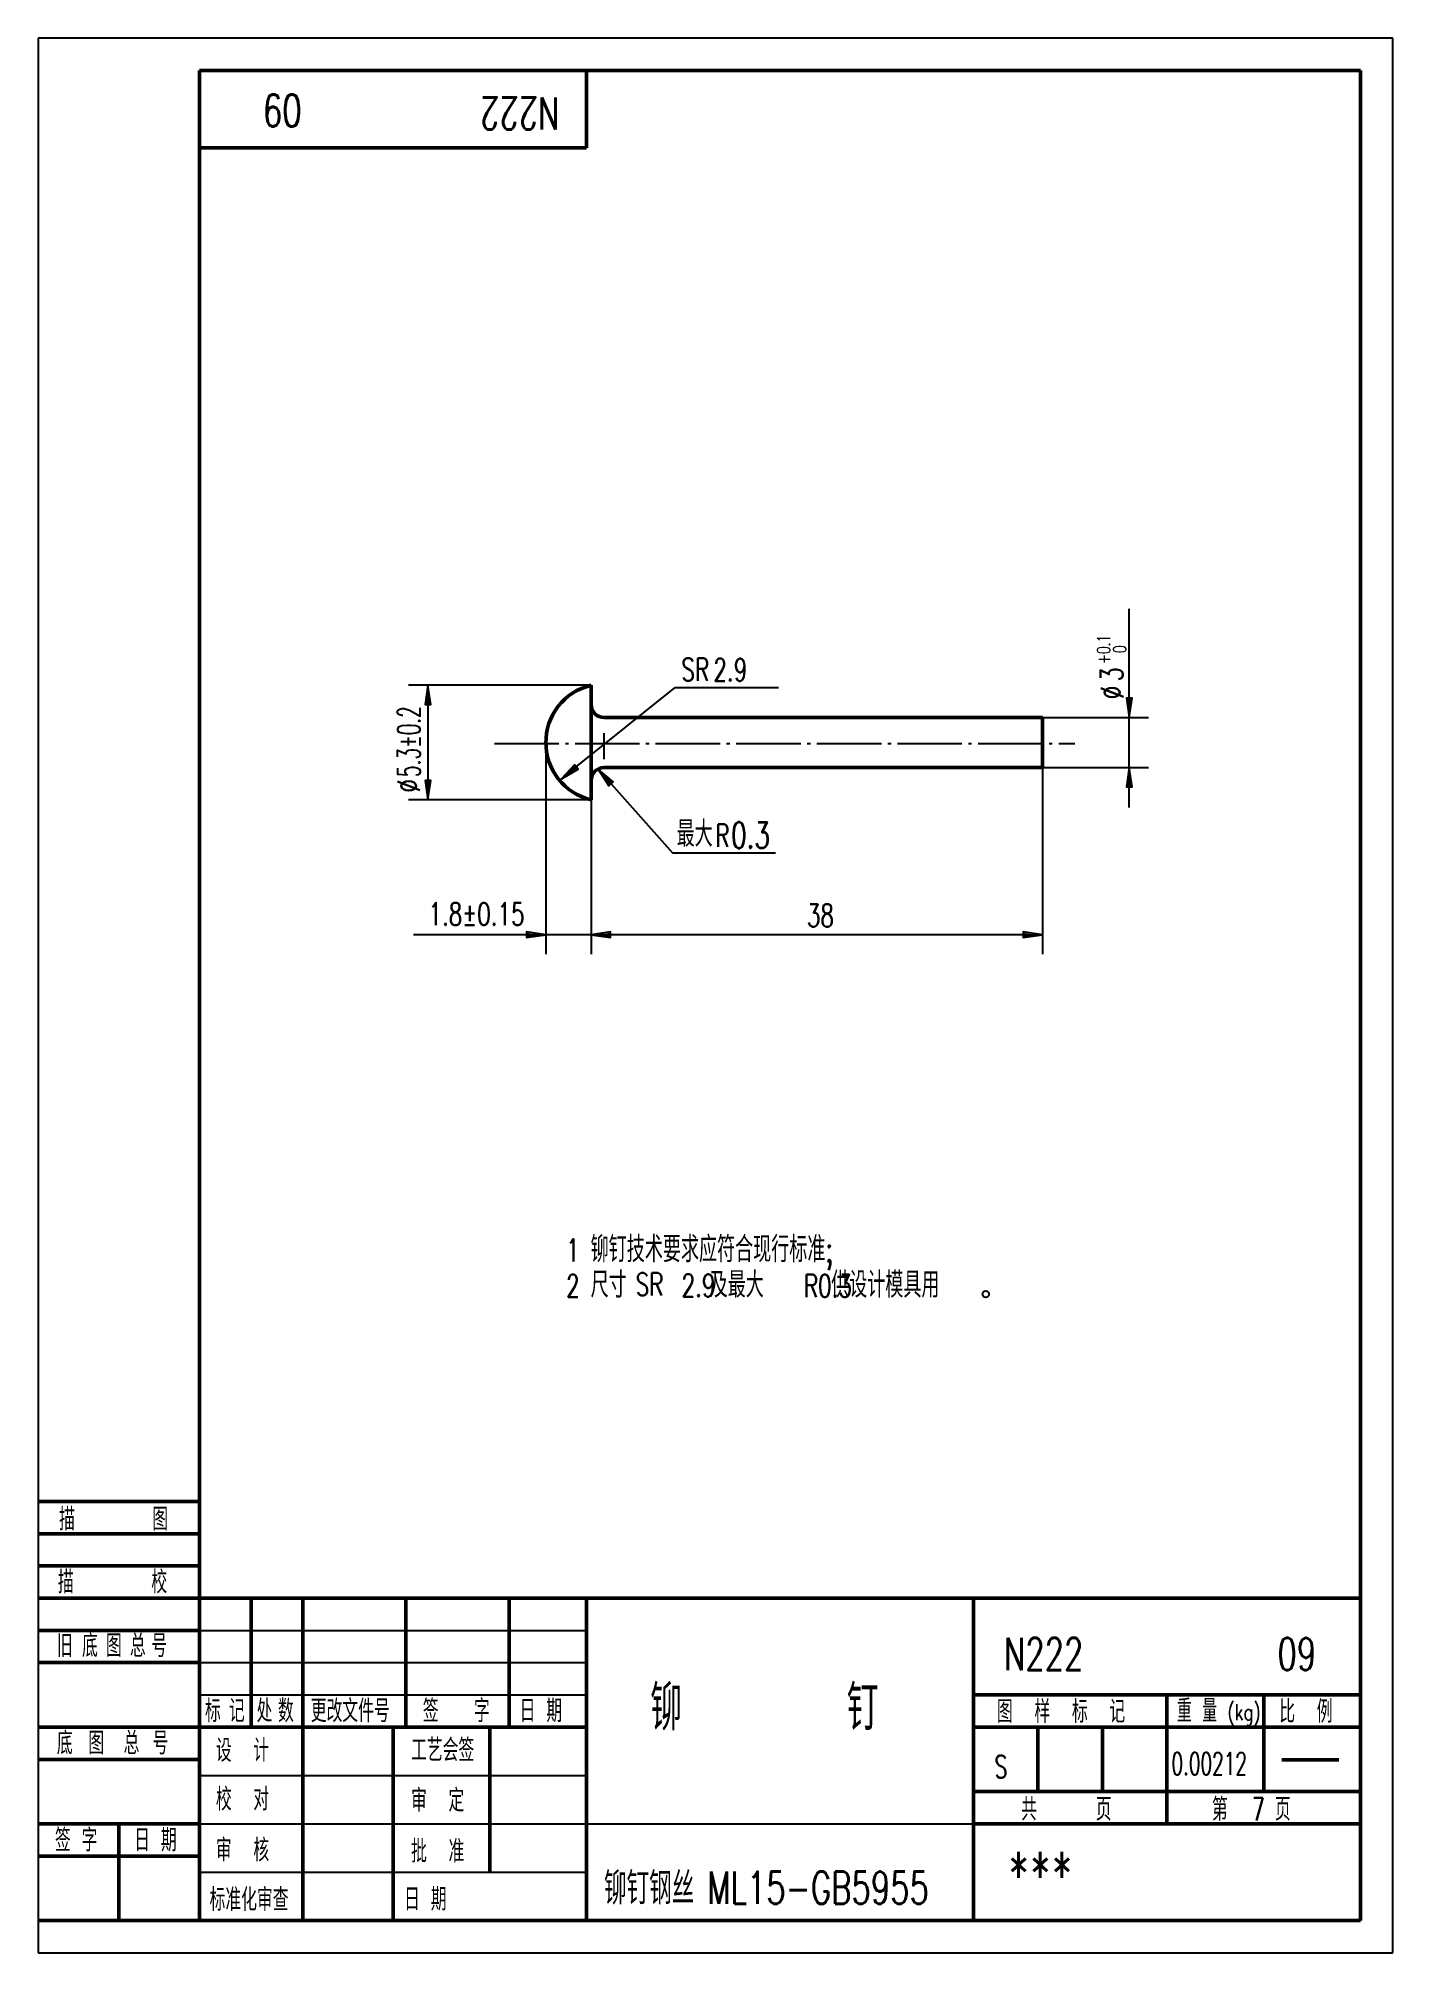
# Model space of a CAD drawing. Extents: x 0 to 210, y 0 to 297.
import ezdxf
from ezdxf.enums import TextEntityAlignment as Align

# ---------------------------------------------------------------- set-up
doc = ezdxf.new("R2010")
doc.units = 0
doc.header["$MEASUREMENT"] = 0
doc.linetypes.add('CENTER', pattern=[12.5, 10, -1, 0.5, -1])
doc.layers.get('0').update_dxf_attribs({"color": 6, "linetype": 'CONTINUOUS'})
doc.layers.get('DEFPOINTS').update_dxf_attribs({"linetype": 'CONTINUOUS'})
doc.layers.add('1', color=2, linetype='CONTINUOUS', lineweight=50)
for name, color, linetype in [('2', 6, 'CONTINUOUS'), ('3', 7, 'CENTER'), ('90', 7, 'CONTINUOUS')]:
    doc.layers.add(name, color=color, linetype=linetype)
doc.styles.add('HZ', font='SIMPLEX', dxfattribs={"width": 0.7, "bigfont": 'HZTXT'})
doc.dimstyles.get("Standard").update_dxf_attribs({"dimtxt": 0.18, "dimasz": 0.18, "dimexe": 0.18, "dimexo": 0.0625, "dimgap": 0.09, "dimtad": 0, "dimtih": 1, "dimtoh": 1, "dimdec": 4, "dimzin": 0, "dimdsep": 46, "dimtxsty": 'Standard', "dimcen": 0.09, "dimadec": 0, "dimazin": 0, "dimtfac": 1, "dimtdec": 4, "dimtofl": 0, "dimtmove": 0, "dimatfit": 3, "dimfxl": 0, "dimtolj": 1, "dimtzin": 0, "dimarcsym": 0})

# ---------------------------------------------------------------- blocks, each defined once
blk = doc.blocks.new('BLK', base_point=(1, 0))
for points in [[(0, 0), (1, 0), (0, 0.15), (0, -0.15), (1, 0)], [(0, 0.07), (0.5, 0), (0, -0.07)]]:
    blk.add_lwpolyline(points)
blk = doc.blocks.new('*D2')
at = {"color": 0, "linetype": 'ByBlock'}
for p, q in [((70, -3.75), (70, -32.69)), ((0, -8.75), (0, -32.69)), ((67, -29.69), (3, -29.69))]:
    blk.add_line(p, q, dxfattribs=at)
at = {"layer": 'DEFPOINTS', "color": 0, "linetype": 'ByBlock'}
for p in [(70, -3.75), (0, -8.75), (0, -29.69)]:
    blk.add_point(p, dxfattribs=at)
at = {"color": 0, "linetype": 'ByBlock', "xscale": 3, "yscale": 3, "zscale": 3, "rotation": 180}
blk.add_blockref('BLK', (0, -29.69), dxfattribs=at)
at = {"color": 0, "linetype": 'ByBlock', "xscale": 3, "yscale": 3, "zscale": 3}
blk.add_blockref('BLK', (70, -29.69), dxfattribs=at)
blk = doc.blocks.new('*D1')
at = {"color": 0, "linetype": 'ByBlock'}
for p, q in [((0, 9), (-28.3, 9)), ((-25.3, 6), (-25.3, -5.75)), ((0, -8.75), (-28.3, -8.75))]:
    blk.add_line(p, q, dxfattribs=at)
at = {"layer": 'DEFPOINTS', "color": 0, "linetype": 'ByBlock'}
for p in [(0, 9), (-25.3, -8.75), (0, -8.75)]:
    blk.add_point(p, dxfattribs=at)
at = {"color": 0, "linetype": 'ByBlock', "xscale": 3, "yscale": 3, "zscale": 3}
for p, rotation in [((-25.3, 9), 90), ((-25.3, -8.75), 270)]:
    blk.add_blockref('BLK', p, dxfattribs=dict(at, rotation=rotation))

msp = doc.modelspace()

# ---------------------------------------------------------------- linework, layer by layer
at = {"layer": '1'}
for p, q in [((205, 292), (25, 292)), ((25, 292), (25, 5)), ((85, 280), (85, 292)), ((205, 5), (205, 292)), ((25, 280), (85, 280)), ((85.71732, 196.62064), (85.71732, 178.87001)), ((87.71732, 191.62064), (155.71732, 191.62064)), ((155.71732, 183.87001), (155.71732, 191.62064)), ((87.71732, 183.87001), (155.71732, 183.87001)), ((0, 70), (25, 70)), ((0, 65), (25, 65)), ((0, 60), (25, 60)), ((0, 55), (25, 55)), ((25, 55), (205, 55)), ((33, 55), (33, 35)), ((41, 55), (41, 5)), ((57, 55), (57, 35)), ((73, 55), (73, 35)), ((85, 55), (85, 5)), ((145, 55), (145, 5)), ((0, 50), (25, 50)), ((0, 45), (25, 45)), ((145, 40), (205, 40)), ((175, 40), (175, 20)), ((190, 40), (190, 25)), ((0, 35), (25, 35)), ((25, 35), (85, 35)), ((55, 35), (55, 5)), ((70, 35), (70, 12.5)), ((145, 35), (205, 35)), ((155, 35), (155, 25)), ((165, 35), (165, 25)), ((0, 30), (25, 30)), ((192.82643, 29.93566), (201.63835, 29.93566)), ((145, 25), (205, 25)), ((0, 20), (25, 20)), ((12.5, 20), (12.5, 5)), ((145, 20), (205, 20)), ((0, 15), (25, 15)), ((0, 5), (205, 5))]:
    msp.add_line(p, q, dxfattribs=at)
for centre, radius, start, end in [((87.71452, 187.84503), 9, 102.8213202, 181.4287125), ((87.71732, 193.62064), 2, 180, 270), ((87.71452, 187.64561), 9, 178.5712875, 257.1786798), ((87.71732, 181.87001), 2, 90, 180)]:
    msp.add_arc(centre, radius, start, end, dxfattribs=at)
at = {"layer": '2'}
for p, q in [((210, 297), (0, 297)), ((0, 297), (0, 0)), ((210, 0), (210, 297)), ((83.40309, 183.95033), (98.74908, 196.27527)), ((98.74908, 196.27527), (114.74908, 196.27527)), ((87.66825, 189.17352), (87.66825, 185.17352)), ((88.80869, 181.35155), (98.32062, 170.65621)), ((98.32062, 170.65621), (114.32062, 170.65621)), ((25, 50), (85, 50)), ((25, 45), (85, 45)), ((25, 40), (85, 40)), ((25, 27.5), (85, 27.5)), ((25, 20), (85, 20)), ((85, 20), (145, 20)), ((25, 12.5), (85, 12.5)), ((0, 0), (210, 0))]:
    msp.add_line(p, q, dxfattribs=at)
at = {"layer": '2', "linetype": 'ByBlock'}
for p, q in [((169.155, 177.66591), (169.155, 208.4773)), ((155.71732, 191.62064), (172.155, 191.62064)), ((78.71507, 187.74532), (78.71507, 154.93123)), ((155.71732, 183.87001), (172.155, 183.87001)), ((85.79238, 157.93123), (58.18785, 157.93123))]:
    msp.add_line(p, q, dxfattribs=at)
at = {"layer": '2'}
msp.add_circle((146.89516, 102.16565), 0.5, dxfattribs=at)
at = {"layer": '3'}
msp.add_line((70.71732, 187.62064), (160.71732, 187.62064), dxfattribs=at)

# ---------------------------------------------------------------- block references
at = {"layer": '2', "linetype": 'ByBlock', "xscale": 3, "yscale": 3, "zscale": 3}
for p, rotation in [((169.155, 191.62064), 270), ((169.155, 183.87001), 90)]:
    msp.add_blockref('BLK', p, dxfattribs=dict(at, rotation=rotation))
at = {"layer": '2', "xscale": 3, "yscale": 3, "zscale": 3}
for p, rotation in [((81.06407, 182.07177), 218.7692570506516), ((86.81502, 183.59326), 131.648366483922)]:
    msp.add_blockref('BLK', p, dxfattribs=dict(at, rotation=rotation))
at = {"layer": '2', "linetype": 'ByBlock', "xscale": 3, "yscale": 3, "zscale": 3}
msp.add_blockref('BLK', (78.71507, 157.93123), dxfattribs=at)
at = {"layer": '2', "color": 0, "linetype": 'ByBlock', "xscale": 3, "yscale": 3, "zscale": 3, "rotation": 180}
msp.add_blockref('BLK', (85.71732, 157.93123), dxfattribs=at)

# ---------------------------------------------------------------- texts
at = {"layer": '2', "style": 'HZ', "width": 0.7}
msp.add_text('09', height=5, rotation=180, dxfattribs=at).set_placement((40.82079, 288.29559))
at = {"layer": '2', "style": 'HZ'}
for s, height, width, p in [('SR', 3.5, 0.7, (99.72332, 197.32515)), ('最大', 4, 0.7, (98.97273, 171.57155)), ('0.3', 4, 0.7, (107.43938, 171.37496)), ('R', 3.5, 0.7, (104.97744, 171.57155)), ('1', 3.5, 0.7, (81.84428, 107.23222)), ('  铆钉技术要求应符合现行标准;', 4, 0.7, (81.79924, 107.12498)), ('2', 3.5, 0.7, (81.84428, 101.70976)), ('  尺寸      及最大     供设计模具用', 4, 0.7, (81.79924, 101.62498)), ('SR', 3.5, 0.7, (92.62131, 101.95118)), ('R0.3', 3.5, 0.7, (118.70599, 101.70976)), ('描', 3.5, 0.7, (3.22753, 65.50101)), ('图', 3.5, 0.7, (17.66888, 65.50101)), ('描', 3.5, 0.7, (3.03238, 55.74288)), ('校', 3.5, 0.7, (17.51876, 55.74288)), ('旧', 3.5, 0.7, (2.88226, 45.85964)), ('底', 3.5, 0.7, (6.78533, 45.85964)), ('图', 3.5, 0.7, (10.49324, 45.85964)), ('总', 3.5, 0.7, (14.20115, 45.85964)), ('号', 3.5, 0.7, (17.51876, 45.85964)), ('09', 5, 0.7, (192.13589, 43.8401)), ('铆       钉', 7, 0.7, (94.88952, 34.49303)), ('标', 3.5, 0.7, (25.8503, 35.76194)), ('记', 3.5, 0.7, (29.55821, 35.76194)), ('处', 3.5, 0.7, (33.85158, 35.76194)), ('数', 3.5, 0.7, (37.16919, 35.76194)), ('更改文件号', 3.5, 0.7, (42.24318, 35.76194)), ('签   字', 3.5, 0.7, (59.61182, 35.76194)), ('日 期', 3.5, 0.7, (74.63862, 35.76194)), ('图  样  标  记', 3.5, 0.7, (148.64674, 35.65471)), ('重 量', 3.5, 0.666, (176.52363, 35.77982)), ('比  例', 3.5, 0.7, (192.42112, 35.65471)), ('底', 3.5, 0.7, (2.88226, 30.75777)), ('图', 3.5, 0.7, (7.7611, 30.75777)), ('总', 3.5, 0.7, (13.22539, 30.75777)), ('号', 3.5, 0.7, (17.71391, 30.75777)), ('设  计', 3.5, 0.7, (27.53162, 29.61396)), ('工艺会签', 3.5, 0.7, (57.79539, 29.68545)), ('S', 3.5, 0.666, (148.25643, 27.11188)), ('校  对', 3.5, 0.7, (27.53162, 22.05409)), ('审  定', 3.5, 0.7, (57.79539, 21.87537)), ('共     页', 3.5, 0.7, (152.38467, 20.49923)), ('第    页', 3.5, 0.7, (181.97291, 20.49923)), ('7', 3.5, 0.666, (188.17405, 20.51581)), ('签 字', 3.5, 0.7, (2.58203, 15.70952)), ('日 期', 3.5, 0.7, (14.87668, 15.70952)), ('审  核', 3.5, 0.7, (27.53162, 14.15465)), ('批  准', 3.5, 0.7, (57.79539, 13.97593)), ('铆钉钢丝', 5, 0.7, (87.71636, 7.48838)), ('ML15-GB5955', 5, 0.7, (103.73394, 7.57774)), ('标准化审查', 3.5, 0.7, (26.55586, 6.48755)), ('日 期', 3.5, 0.7, (56.71454, 6.54117))]:
    msp.add_text(s, height=height, dxfattribs=dict(at, width=width)).set_placement(p)
at = {"layer": '2', "linetype": 'ByBlock', "style": 'HZ', "width": 0.7}
for p in [(168.25085, 194.44987), (59.1769, 179.96961)]:
    msp.add_text('%%c', height=3.5, rotation=90, dxfattribs=at).set_placement(p)
at = {"layer": '2', "style": 'HZ', "width": 0.761019}
msp.add_text('(kg)', height=2.5, dxfattribs=at).set_placement((184.3748, 36.08364), (189.53885, 36.08364), align=Align.FIT)
at = {"layer": '90', "style": 'HZ'}
for s, height, rotation, width, p in [('N222', 5, 180, 0.7, (80.79476, 287.82997)), ('+0.1', 2, 90, 0.7, (166.17043, 199.9132)), ('0', 2, 90, 0.7, (168.67043, 201.6132)), ('3', 3.5, 90, 0.7, (168.17043, 197.27987)), ('5.3%%p0.2', 3.5, 90, 0.6, (59.2065, 182.39878))]:
    msp.add_text(s, height=height, rotation=rotation, dxfattribs=dict(at, width=width)).set_placement(p)
for s, height, width, p in [('2.9', 3.5, 0.7, (104.6622, 197.28941)), ('1.8%%p0.15', 3.5, 0.7, (60.48771, 159.38747)), ('38', 3.5, 0.7, (119.1786, 159.16835)), ('2.9', 3.5, 0.7, (99.73969, 101.77026)), ('N222', 5, 0.7, (149.74507, 43.8401)), ('0.00212', 3.5, 0.6, (175.70237, 27.5854)), ('***', 7, 0.7, (150.31994, 8.63598))]:
    msp.add_text(s, height=height, dxfattribs=dict(at, width=width)).set_placement(p)

# ---------------------------------------------------------------- dimensions: what is measured, and where the dimension line sits
at = {"layer": '2'}
dim = msp.add_linear_dim(base=(60.41389, 178.87001), p1=(85.71732, 196.62064), p2=(85.71732, 178.87001), angle=90, text=' ', dimstyle='Standard', dxfattribs=at)
dim.commit()
dim.dimension.update_dxf_attribs({"geometry": '*D1', "text_midpoint": (56.91389, 187.74532), "insert": (85.71732, 187.62064)})
dim = msp.add_linear_dim(base=(85.71732, 157.93123), p1=(155.71732, 183.87001), p2=(85.71732, 178.87001), text=' ', dimstyle='Standard', dxfattribs=at)
dim.commit()
dim.dimension.update_dxf_attribs({"geometry": '*D2', "text_midpoint": (120.71732, 161.43123), "insert": (85.71732, 187.62064)})

doc.saveas('drawing.dxf')
